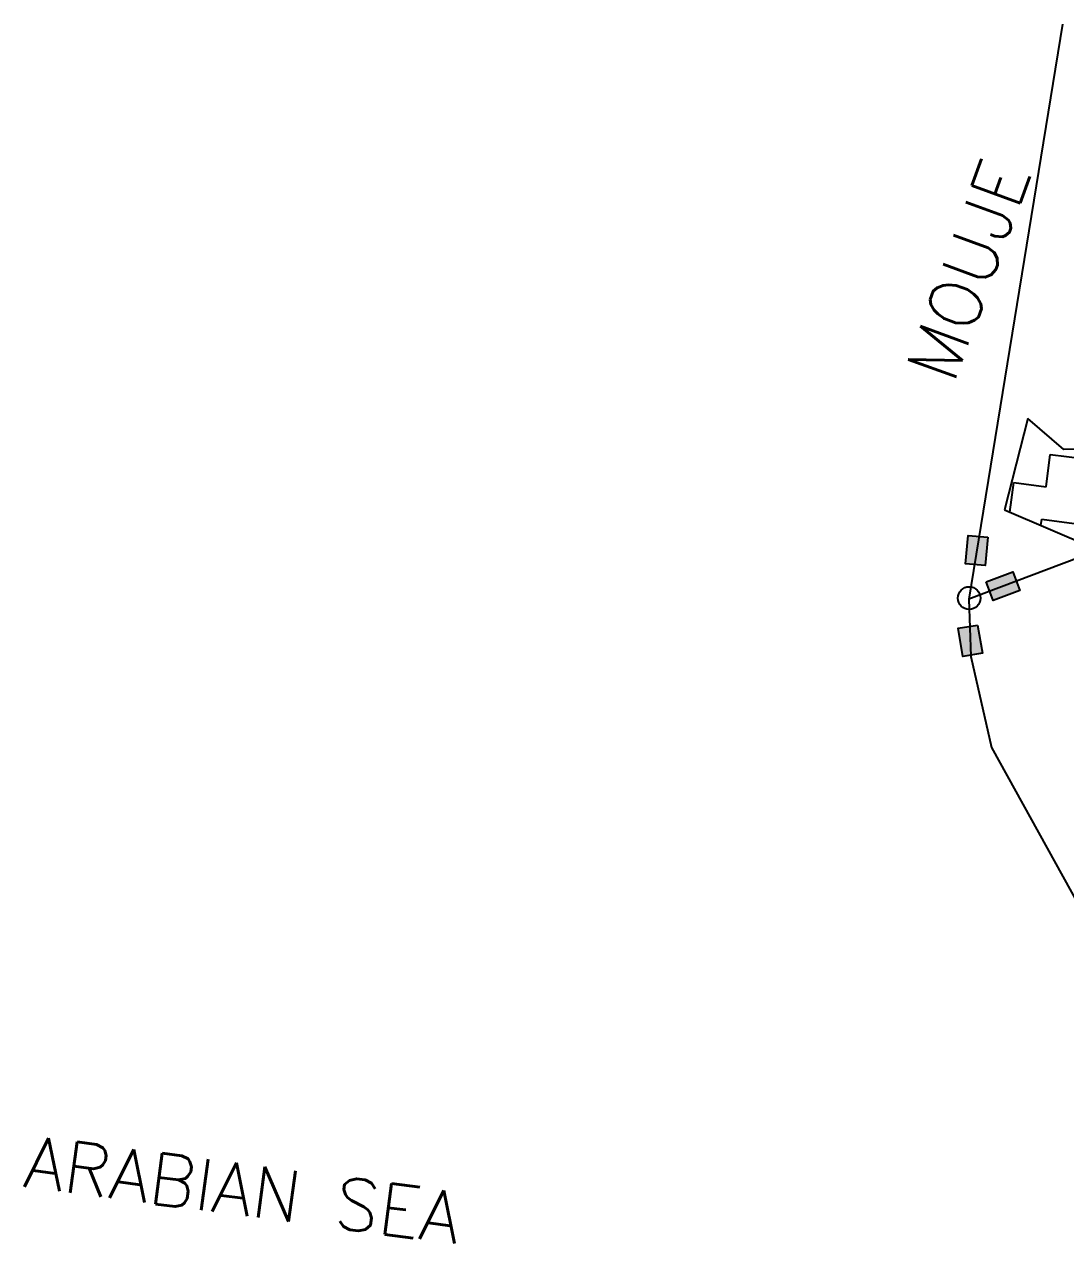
# Model space of a CAD drawing. Header units: metres. Extents: x 291537 to 296393, y 1982960 to 1986703.
# Drawn here: x 291537 to 292059, y 1984277 to 1984887 of the extents above; entities that cross this region are included whole.
import ezdxf

# ---------------------------------------------------------------- set-up
doc = ezdxf.new("R2010")
doc.units = ezdxf.units.M
for name, color, linetype in [('POLY_HATCH', 12, 'Continuous'), ('POLY_PARCEL', 6, 'Continuous'), ('SYM_STONE', 1, 'Continuous'), ('TEXT_MAPOUT', 7, 'Continuous'), ('V_BOUND_LINE', 7, 'Continuous')]:
    doc.layers.add(name, color=color, linetype=linetype)
doc.styles.get("Standard").update_dxf_attribs({"font": 'simplex.shx'})

msp = doc.modelspace()

# ---------------------------------------------------------------- hatches: boundary and pattern name
for points in [[(292008.47, 1984617.05), (292018.34, 1984616.14), (292019.65, 1984630.4), (292009.78, 1984631.31)], [(292035.75, 1984603.77), (292032.25, 1984613.04), (292018.85, 1984607.99), (292022.35, 1984598.72)], [(292007.17, 1984570.65), (292016.94, 1984572.28), (292014.58, 1984586.41), (292004.81, 1984584.77)]]:
    msp.add_hatch(color=256).paths.add_polyline_path(points)

# ---------------------------------------------------------------- linework, layer by layer
for points in [[(292019.65, 1984630.4), (292018.34, 1984616.14), (292008.47, 1984617.05), (292009.78, 1984631.31)], [(292018.85, 1984607.99), (292032.25, 1984613.04), (292035.75, 1984603.77), (292022.35, 1984598.72)], [(292014.58, 1984586.41), (292016.94, 1984572.28), (292007.17, 1984570.65), (292004.81, 1984584.77)]]:
    msp.add_lwpolyline(points, close=True)
at = {"layer": 'POLY_HATCH'}
for p, q in [((292039.66, 1984689.87), (292028.04, 1984644.01)), ((292057.68, 1984674.25), (292039.66, 1984689.87)), ((292096.61, 1984674.65), (292057.68, 1984674.25)), ((292028.04, 1984644.01), (292084.24, 1984619.92))]:
    msp.add_line(p, q, dxfattribs=at)
at = {"layer": 'POLY_HATCH', "linetype": 'Continuous'}
for p, q in [((292039.65, 1984689.81), (292039.74, 1984689.8)), ((292048.8, 1984655.65), (292050.94, 1984671.84)), ((292050.94, 1984671.84), (292067.14, 1984669.7)), ((292030.64, 1984642.9), (292032.61, 1984657.79)), ((292032.61, 1984657.79), (292048.8, 1984655.65)), ((292046.23, 1984636.21), (292046.66, 1984639.45)), ((292046.66, 1984639.45), (292062.85, 1984637.31))]:
    msp.add_line(p, q, dxfattribs=at)
at = {"layer": 'POLY_PARCEL'}
msp.add_line((292330.13, 1984720.03), (292010.09, 1984599.39), dxfattribs=at)
at = {"layer": 'SYM_STONE'}
msp.add_circle((292010.33, 1984599.88), 5.69, dxfattribs=at)
at = {"layer": 'V_BOUND_LINE'}
for p, q in [((292057.05, 1984887.28), (292010.09, 1984599.39)), ((292010.09, 1984599.39), (292011.17, 1984570.74)), ((292011.17, 1984570.74), (292021.43, 1984525.05)), ((292021.43, 1984525.05), (292115.67, 1984354.72))]:
    msp.add_line(p, q, dxfattribs=at)

# ---------------------------------------------------------------- texts
at = {"layer": 'TEXT_MAPOUT'}
for s, height, rotation, p in [('MOUJE', 25.723, 69.92561, (292002.49, 1984706.44)), ('ARABIAN SEA', 25.7232, 352.46292, (291536.41, 1984305.38))]:
    msp.add_text(s, height=height, rotation=rotation, dxfattribs=at).set_placement(p)

doc.saveas('drawing.dxf')
